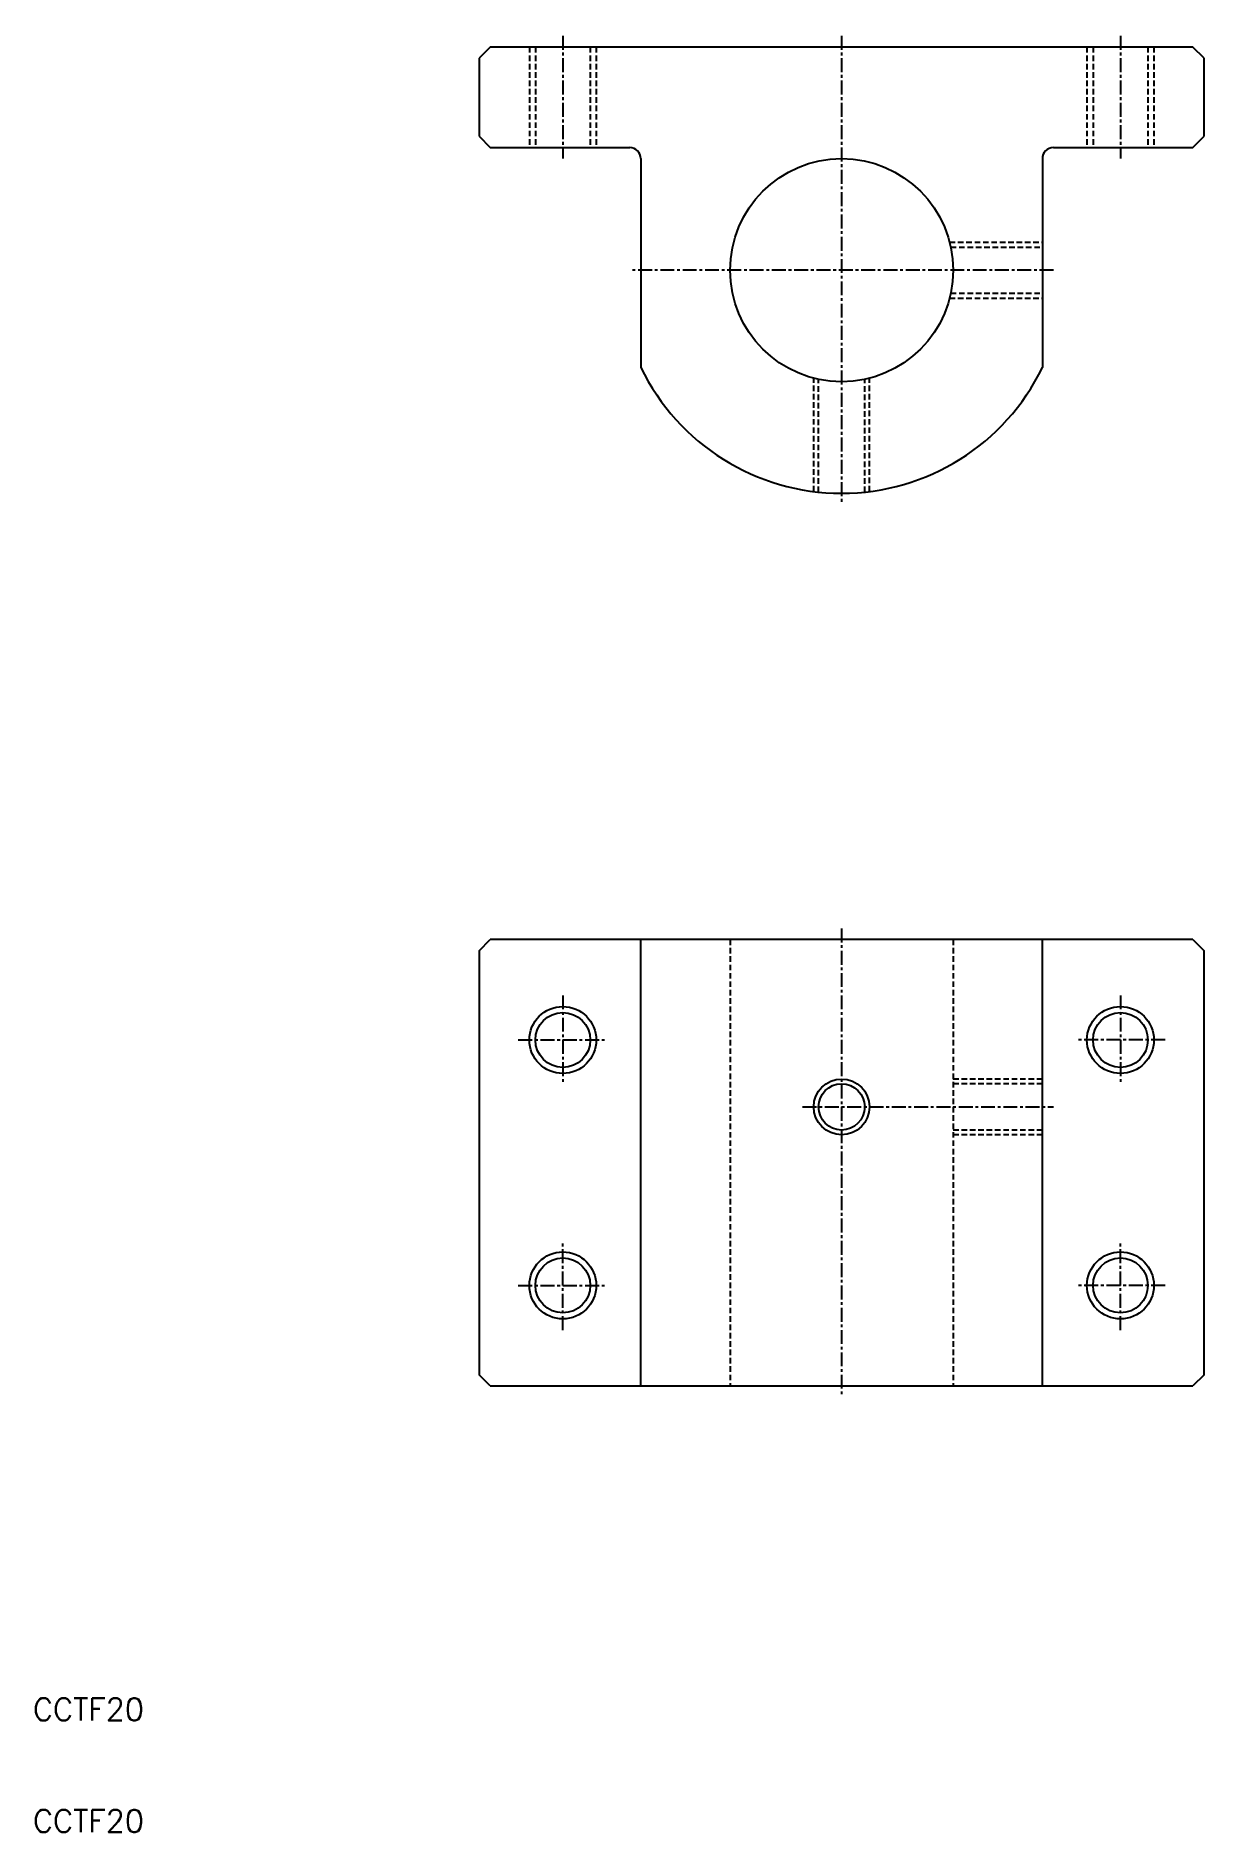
# Model space of a CAD drawing. Extents: x 10 to 115, y 10 to 171.
import ezdxf

# ---------------------------------------------------------------- set-up
doc = ezdxf.new("R2010")
doc.units = 0
doc.linetypes.add('CENTER', pattern=[2, 1.25, -0.25, 0.25, -0.25])
doc.linetypes.add('DASHED', pattern=[0.75, 0.5, -0.25])
doc.layers.get('0').update_dxf_attribs({"linetype": 'CONTINUOUS'})
doc.layers.add('CENTER', color=1, linetype='CENTER')
doc.styles.get("Standard").update_dxf_attribs({"font": 'txt.shx'})

msp = doc.modelspace()

# ---------------------------------------------------------------- linework, layer by layer
at = {"color": 7, "linetype": 'CONTINUOUS'}
for p, q in [((51, 170), (50, 169)), ((114, 170), (51, 170)), ((115, 169), (114, 170)), ((50, 169), (50, 162)), ((115, 162), (115, 169)), ((50, 162), (51, 161)), ((114, 161), (115, 162)), ((51, 161), (63.5, 161)), ((64.5, 160), (64.5, 141.28)), ((100.5, 160), (100.5, 141.28)), ((101.5, 161), (114, 161)), ((50, 89), (51, 90)), ((50, 89), (50, 51)), ((114, 90), (51, 90)), ((64.5, 50), (64.5, 90)), ((100.5, 50), (100.5, 90)), ((114, 90), (115, 89)), ((115, 51), (115, 89)), ((51, 50), (50, 51)), ((51, 50), (114, 50)), ((115, 51), (114, 50))]:
    msp.add_line(p, q, dxfattribs=at)
at = {"color": 3, "linetype": 'DASHED'}
for p, q in [((54.5, 170), (54.5, 161)), ((55.04, 170), (55.04, 161)), ((59.96, 170), (59.96, 161)), ((60.5, 170), (60.5, 161)), ((104.5, 170), (104.5, 161)), ((105.04, 170), (105.04, 161)), ((109.96, 170), (109.96, 161)), ((110.5, 170), (110.5, 161)), ((92.18, 152.5), (100.5, 152.5)), ((92.28, 152.07), (100.5, 152.07)), ((92.18, 147.5), (100.5, 147.5)), ((92.28, 147.93), (100.5, 147.93)), ((80, 130.16), (80, 140.32)), ((80.43, 130.11), (80.43, 140.18)), ((84.57, 130.11), (84.57, 140.18)), ((85, 130.16), (85, 140.32)), ((72.5, 90), (72.5, 50)), ((92.5, 90), (92.5, 50)), ((100.5, 77.5), (92.5, 77.5)), ((100.5, 77.07), (92.5, 77.07)), ((100.5, 72.93), (92.5, 72.93)), ((100.5, 72.5), (92.5, 72.5))]:
    msp.add_line(p, q, dxfattribs=at)
at = {"color": 7, "linetype": 'CONTINUOUS'}
for centre, radius in [((82.5, 150), 10), ((57.5, 81), 2.46), ((107.5, 81), 2.46), ((82.5, 75), 2.07), ((57.5, 59), 2.46), ((107.5, 59), 2.46)]:
    msp.add_circle(centre, radius, dxfattribs=at)
at = {"color": 3, "linetype": 'CONTINUOUS'}
for centre, radius in [((57.5, 81), 3), ((107.5, 81), 3), ((82.5, 75), 2.5), ((57.5, 59), 3), ((107.5, 59), 3)]:
    msp.add_circle(centre, radius, dxfattribs=at)
at = {"color": 7, "linetype": 'CONTINUOUS'}
for centre, radius, start, end in [((63.5, 160), 1, 0, 90), ((101.5, 160), 1, 90, 180), ((82.5, 150), 20, 205.8419, 334.1581)]:
    msp.add_arc(centre, radius, start, end, dxfattribs=at)
at = {"layer": 'CENTER', "color": 1, "linetype": 'CENTER'}
for p, q in [((57.5, 171), (57.5, 160)), ((82.5, 171), (82.5, 129)), ((107.5, 171), (107.5, 160)), ((101.5, 150), (63.5, 150)), ((82.5, 91), (82.5, 49)), ((57.5, 85), (57.5, 77)), ((107.5, 85), (107.5, 77)), ((53.5, 81), (61.5, 81)), ((111.5, 81), (103.5, 81)), ((79, 75), (101.5, 75)), ((57.5, 55), (57.5, 63)), ((107.5, 55), (107.5, 63)), ((53.5, 59), (61.5, 59)), ((111.5, 59), (103.5, 59))]:
    msp.add_line(p, q, dxfattribs=at)

# ---------------------------------------------------------------- texts
at = {"color": 7, "linetype": 'CONTINUOUS'}
for p in [(10, 20), (10, 10)]:
    msp.add_text('CCTF20', height=2, dxfattribs=at).set_placement(p)

doc.saveas('drawing.dxf')
